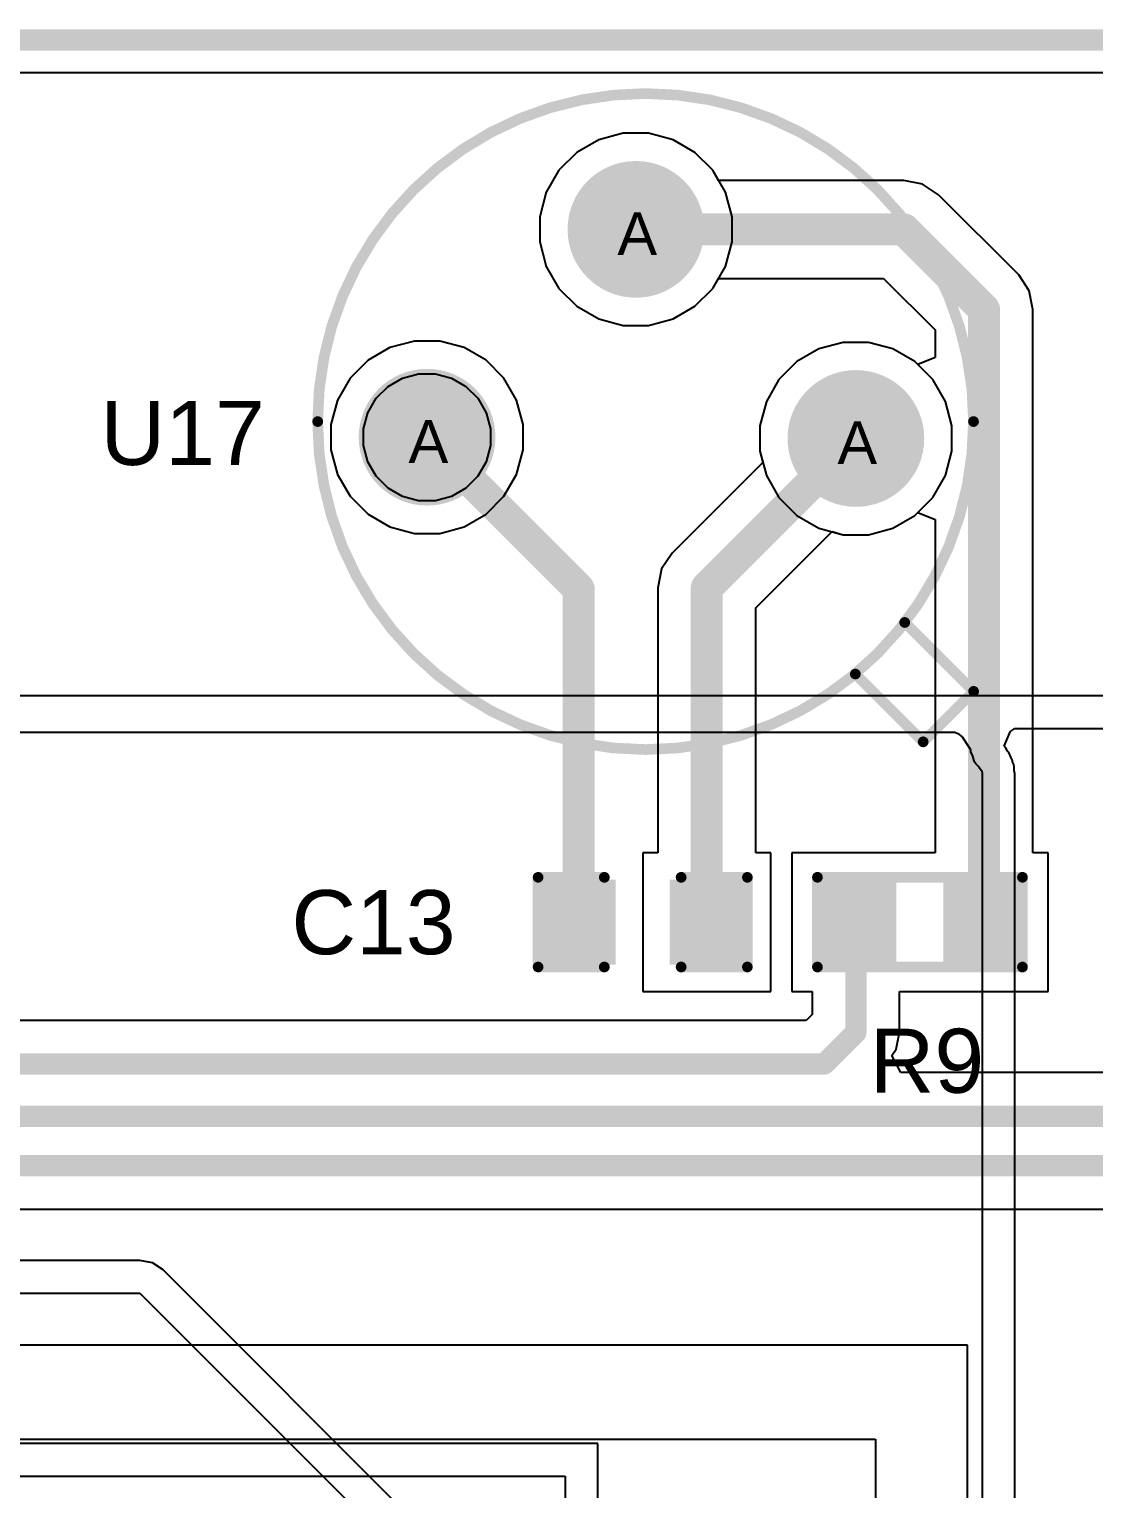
# Model space of a CAD drawing. Header units: inches. Extents: x -36 to 349, y -11 to 240.
# Drawn here: x 141.48 to 154.14, y 109.77 to 127.13 of the extents above; entities that cross this region are included whole.
import ezdxf

# ---------------------------------------------------------------- set-up
doc = ezdxf.new("R2010")
doc.units = ezdxf.units.IN
for name, color, linetype in [('Board Outline', 216, 'Continuous'), ('Bottom Layer', 5, 'Continuous'), ('Bottom Solder', 6, 'Continuous'), ('Drill Drawing', 1, 'Continuous'), ('Layer 1', 16, 'Continuous'), ('Layer 2', 76, 'Continuous'), ('Multi-Layer', 9, 'Continuous'), ('Pad Holes', 156, 'Continuous'), ('Top Layer', 1, 'Continuous'), ('Top Overlay', 2, 'Continuous'), ('Top Paste', 8, 'Continuous'), ('Top Solder', 216, 'Continuous')]:
    doc.layers.add(name, color=color, linetype=linetype)
doc.styles.add('Arial', font='', dxfattribs={"height": 0.2})
doc.styles.get('Arial').set_extended_font_data('Arial')

# ---------------------------------------------------------------- blocks, each defined once
blk = doc.blocks.new('AS312_58')
at = {"layer": 'Bottom Layer'}
h = blk.add_hatch(color=5, dxfattribs=at)
edge = h.paths.add_edge_path()
edge.add_arc((-2.55, 1.243), 0.762, 0, 360)
h = blk.add_hatch(color=5, dxfattribs=at)
edge = h.paths.add_edge_path()
edge.add_arc((2.55, 1.228), 0.762, 0, 360)
h = blk.add_hatch(color=5, dxfattribs=at)
edge = h.paths.add_edge_path()
edge.add_arc((0.066, -1.243), 0.762, 0, 360)
at = {"layer": 'Bottom Solder'}
h = blk.add_hatch(color=6, dxfattribs=at)
edge = h.paths.add_edge_path()
edge.add_arc((-2.55, 1.243), 0.813, 0, 360)
h = blk.add_hatch(color=6, dxfattribs=at)
edge = h.paths.add_edge_path()
edge.add_arc((2.55, 1.228), 0.813, 0, 360)
h = blk.add_hatch(color=6, dxfattribs=at)
edge = h.paths.add_edge_path()
edge.add_arc((0.066, -1.243), 0.813, 0, 360)
at = {"layer": 'Layer 1'}
h = blk.add_hatch(color=16, dxfattribs=at)
edge = h.paths.add_edge_path()
edge.add_arc((-2.55, 1.243), 0.762, 0, 360)
h = blk.add_hatch(color=16, dxfattribs=at)
edge = h.paths.add_edge_path()
edge.add_arc((2.55, 1.228), 0.762, 0, 360)
h = blk.add_hatch(color=16, dxfattribs=at)
edge = h.paths.add_edge_path()
edge.add_arc((0.066, -1.243), 0.762, 0, 360)
at = {"layer": 'Layer 2'}
h = blk.add_hatch(color=76, dxfattribs=at)
edge = h.paths.add_edge_path()
edge.add_arc((-2.55, 1.243), 0.762, 0, 360)
h = blk.add_hatch(color=76, dxfattribs=at)
edge = h.paths.add_edge_path()
edge.add_arc((2.55, 1.228), 0.762, 0, 360)
h = blk.add_hatch(color=76, dxfattribs=at)
edge = h.paths.add_edge_path()
edge.add_arc((0.066, -1.243), 0.762, 0, 360)
at = {"layer": 'Multi-Layer'}
h = blk.add_hatch(color=9, dxfattribs=at)
edge = h.paths.add_edge_path()
edge.add_arc((-2.55, 1.243), 0.762, 0, 360)
h = blk.add_hatch(color=9, dxfattribs=at)
edge = h.paths.add_edge_path()
edge.add_arc((2.55, 1.228), 0.762, 0, 360)
h = blk.add_hatch(color=9, dxfattribs=at)
edge = h.paths.add_edge_path()
edge.add_arc((0.066, -1.243), 0.762, 0, 360)
at = {"layer": 'Pad Holes'}
h = blk.add_hatch(color=7, dxfattribs=at)
edge = h.paths.add_edge_path()
edge.add_arc((-2.55, 1.243), 0.457, 0, 360)
h = blk.add_hatch(color=7, dxfattribs=at)
edge = h.paths.add_edge_path()
edge.add_arc((2.55, 1.228), 0.457, 0, 360)
h = blk.add_hatch(color=7, dxfattribs=at)
edge = h.paths.add_edge_path()
edge.add_arc((0.066, -1.243), 0.457, 0, 360)
at = {"layer": 'Top Layer'}
h = blk.add_hatch(color=1, dxfattribs=at)
edge = h.paths.add_edge_path()
edge.add_arc((-2.55, 1.243), 0.762, 0, 360)
h = blk.add_hatch(color=1, dxfattribs=at)
edge = h.paths.add_edge_path()
edge.add_arc((2.55, 1.228), 0.762, 0, 360)
h = blk.add_hatch(color=1, dxfattribs=at)
edge = h.paths.add_edge_path()
edge.add_arc((0.066, -1.243), 0.762, 0, 360)
at = {"layer": 'Top Solder'}
h = blk.add_hatch(color=216, dxfattribs=at)
edge = h.paths.add_edge_path()
edge.add_arc((-2.55, 1.243), 0.813, 0, 360)
h = blk.add_hatch(color=216, dxfattribs=at)
edge = h.paths.add_edge_path()
edge.add_arc((2.55, 1.228), 0.813, 0, 360)
h = blk.add_hatch(color=216, dxfattribs=at)
edge = h.paths.add_edge_path()
edge.add_arc((0.066, -1.243), 0.813, 0, 360)
at = {"layer": 'Top Overlay'}
for points in [[(3.851, 1.042, 0.127, 0.127, 1), (-3.949, 1.042, 0.127, 0.127, 1)], [(-3.382, 4.85, 0.0635, 0.0635, 1), (-3.318, 4.85, 0.0635, 0.0635, 1)], [(-3.382, 4.85, 0.0635, 0.0635, 1), (-3.318, 4.85, 0.0635, 0.0635, 1)], [(-3.982, 4.25, 0.0635, 0.0635, 1), (-3.918, 4.25, 0.0635, 0.0635, 1)], [(-3.982, 4.25, 0.0635, 0.0635, 1), (-3.918, 4.25, 0.0635, 0.0635, 1)], [(-2.575, 4.044, 0.0635, 0.0635, 1), (-2.512, 4.044, 0.0635, 0.0635, 1)], [(-3.163, 3.431, 0.0635, 0.0635, 1), (-3.099, 3.431, 0.0635, 0.0635, 1)], [(-3.981, 1.042, 0.0635, 0.0635, 1), (-3.917, 1.042, 0.0635, 0.0635, 1)], [(3.819, 1.042, 0.0635, 0.0635, 1), (3.882, 1.042, 0.0635, 0.0635, 1)]]:
    blk.add_lwpolyline(points, format="xyseb", close=True, dxfattribs=at)
for points in [[(-3.35, 4.85, 0.127, 0.127, 0), (-3.95, 4.25, 0.127, 0.127, 0)], [(-2.544, 4.044, 0.127, 0.127, 0), (-3.35, 4.85, 0.127, 0.127, 0)], [(-3.131, 3.431, 0.127, 0.127, 0), (-3.95, 4.25, 0.127, 0.127, 0)]]:
    blk.add_lwpolyline(points, format="xyseb", dxfattribs=at)
blk = doc.blocks.new('R___0603_293')
at = {"layer": 'Top Layer'}
for points in [[(-0.381, 0.4445), (-0.381, -0.4445), (-1.143, -0.4445), (-1.143, 0.4445)], [(1.143, 0.4445), (1.143, -0.4445), (0.381, -0.4445), (0.381, 0.4445)]]:
    blk.add_hatch(color=1, dxfattribs=at).paths.add_polyline_path(points)
at = {"layer": 'Top Paste'}
for points in [[(-0.381, 0.4445), (-0.381, -0.4445), (-1.143, -0.4445), (-1.143, 0.4445)], [(1.143, 0.4445), (1.143, -0.4445), (0.381, -0.4445), (0.381, 0.4445)]]:
    blk.add_hatch(color=8, dxfattribs=at).paths.add_polyline_path(points)
at = {"layer": 'Top Solder'}
for points in [[(-0.2794, 0.5461), (-0.2794, -0.5461), (-1.2446, -0.5461), (-1.2446, 0.5461)], [(1.2446, 0.5461), (1.2446, -0.5461), (0.2794, -0.5461), (0.2794, 0.5461)]]:
    blk.add_hatch(color=216, dxfattribs=at).paths.add_polyline_path(points)
at = {"layer": 'Top Overlay'}
for points in [[(-1.2192, -0.5334, 0.127, 0.127, 0), (-1.2192, 0.5334, 0.127, 0.127, 0)], [(-1.2192, 0.5334, 0.127, 0.127, 0), (1.2192, 0.5334, 0.127, 0.127, 0)], [(1.2192, -0.5334, 0.127, 0.127, 0), (1.2192, 0.5334, 0.127, 0.127, 0)], [(-1.2192, -0.5334, 0.127, 0.127, 0), (1.2192, -0.5334, 0.127, 0.127, 0)]]:
    blk.add_lwpolyline(points, format="xyseb", dxfattribs=at)
for points in [[(-1.25095, 0.5334, 0.0635, 0.0635, 1), (-1.18745, 0.5334, 0.0635, 0.0635, 1)], [(-1.25095, 0.5334, 0.0635, 0.0635, 1), (-1.18745, 0.5334, 0.0635, 0.0635, 1)], [(1.18745, 0.5334, 0.0635, 0.0635, 1), (1.25095, 0.5334, 0.0635, 0.0635, 1)], [(1.18745, 0.5334, 0.0635, 0.0635, 1), (1.25095, 0.5334, 0.0635, 0.0635, 1)], [(-1.25095, -0.5334, 0.0635, 0.0635, 1), (-1.18745, -0.5334, 0.0635, 0.0635, 1)], [(-1.25095, -0.5334, 0.0635, 0.0635, 1), (-1.18745, -0.5334, 0.0635, 0.0635, 1)], [(1.18745, -0.5334, 0.0635, 0.0635, 1), (1.25095, -0.5334, 0.0635, 0.0635, 1)], [(1.18745, -0.5334, 0.0635, 0.0635, 1), (1.25095, -0.5334, 0.0635, 0.0635, 1)]]:
    blk.add_lwpolyline(points, format="xyseb", close=True, dxfattribs=at)
blk = doc.blocks.new('C___0603_490')
at = {"layer": 'Top Layer'}
for points in [[(-0.381, 0.445), (-0.381, -0.445), (-1.143, -0.445), (-1.143, 0.445)], [(1.143, 0.445), (1.143, -0.445), (0.381, -0.445), (0.381, 0.445)]]:
    blk.add_hatch(color=1, dxfattribs=at).paths.add_polyline_path(points)
at = {"layer": 'Top Paste'}
for points in [[(-0.381, 0.445), (-0.381, -0.445), (-1.143, -0.445), (-1.143, 0.445)], [(1.143, 0.445), (1.143, -0.445), (0.381, -0.445), (0.381, 0.445)]]:
    blk.add_hatch(color=8, dxfattribs=at).paths.add_polyline_path(points)
at = {"layer": 'Top Solder'}
for points in [[(-0.321, 0.504), (-0.321, -0.504), (-1.203, -0.504), (-1.203, 0.504)], [(1.203, 0.504), (1.203, -0.504), (0.321, -0.504), (0.321, 0.504)]]:
    blk.add_hatch(color=216, dxfattribs=at).paths.add_polyline_path(points)
at = {"layer": 'Top Overlay'}
for points in [[(-1.245, 0.533, 0.127, 0.127, 0), (-1.245, -0.533, 0.127, 0.127, 0)], [(-0.457, 0.533, 0.127, 0.127, 0), (-1.245, 0.533, 0.127, 0.127, 0)], [(1.245, 0.533, 0.127, 0.127, 0), (0.457, 0.533, 0.127, 0.127, 0)], [(1.245, 0.533, 0.127, 0.127, 0), (1.245, -0.533, 0.127, 0.127, 0)], [(-0.457, -0.533, 0.127, 0.127, 0), (-1.245, -0.533, 0.127, 0.127, 0)], [(1.245, -0.533, 0.127, 0.127, 0), (0.457, -0.533, 0.127, 0.127, 0)]]:
    blk.add_lwpolyline(points, format="xyseb", dxfattribs=at)
for points in [[(-1.276, 0.533, 0.0635, 0.0635, 1), (-1.213, 0.533, 0.0635, 0.0635, 1)], [(-1.276, 0.533, 0.0635, 0.0635, 1), (-1.213, 0.533, 0.0635, 0.0635, 1)], [(-0.489, 0.533, 0.0635, 0.0635, 1), (-0.425, 0.533, 0.0635, 0.0635, 1)], [(0.425, 0.533, 0.0635, 0.0635, 1), (0.489, 0.533, 0.0635, 0.0635, 1)], [(1.213, 0.533, 0.0635, 0.0635, 1), (1.276, 0.533, 0.0635, 0.0635, 1)], [(1.213, 0.533, 0.0635, 0.0635, 1), (1.276, 0.533, 0.0635, 0.0635, 1)], [(-1.276, -0.533, 0.0635, 0.0635, 1), (-1.213, -0.533, 0.0635, 0.0635, 1)], [(-1.276, -0.533, 0.0635, 0.0635, 1), (-1.213, -0.533, 0.0635, 0.0635, 1)], [(-0.489, -0.533, 0.0635, 0.0635, 1), (-0.425, -0.533, 0.0635, 0.0635, 1)], [(0.425, -0.533, 0.0635, 0.0635, 1), (0.489, -0.533, 0.0635, 0.0635, 1)], [(1.213, -0.533, 0.0635, 0.0635, 1), (1.276, -0.533, 0.0635, 0.0635, 1)], [(1.213, -0.533, 0.0635, 0.0635, 1), (1.276, -0.533, 0.0635, 0.0635, 1)]]:
    blk.add_lwpolyline(points, format="xyseb", close=True, dxfattribs=at)

msp = doc.modelspace()

# ---------------------------------------------------------------- linework, layer by layer
at = {"layer": 'Board Outline'}
msp.add_lwpolyline([(101.089, 127, 0.254, 0.254, 0), (184.5, 127, 0.254, 0.254, 0)], format="xyseb", dxfattribs=at)
at = {"layer": 'Bottom Layer'}
for p, q in [((138.607, 126.612), (171.103, 126.612)), ((148.545, 125.89), (148.254, 125.812)), ((148.846, 125.89), (148.545, 125.89)), ((149.137, 125.812), (148.846, 125.89)), ((147.994, 125.662), (147.781, 125.449)), ((148.254, 125.812), (147.994, 125.662)), ((149.397, 125.662), (149.137, 125.812)), ((149.61, 125.449), (149.397, 125.662)), ((147.781, 125.449), (147.63, 125.188)), ((149.761, 125.188), (149.61, 125.449)), ((147.63, 125.188), (147.553, 124.897)), ((149.839, 124.897), (149.761, 125.188)), ((147.553, 124.897), (147.553, 124.597)), ((149.839, 124.597), (149.839, 124.897)), ((147.553, 124.597), (147.63, 124.306)), ((149.761, 124.306), (149.839, 124.597)), ((147.63, 124.306), (147.781, 124.045)), ((149.61, 124.045), (149.761, 124.306)), ((147.781, 124.045), (147.994, 123.832)), ((149.397, 123.832), (149.61, 124.045)), ((147.994, 123.832), (148.254, 123.682)), ((149.137, 123.682), (149.397, 123.832)), ((148.254, 123.682), (148.545, 123.604)), ((148.545, 123.604), (148.846, 123.604)), ((148.846, 123.604), (149.137, 123.682)), ((146.061, 123.419), (145.77, 123.341)), ((146.362, 123.419), (146.061, 123.419)), ((146.653, 123.341), (146.362, 123.419)), ((145.77, 123.341), (145.51, 123.19)), ((146.913, 123.19), (146.653, 123.341)), ((145.51, 123.19), (145.297, 122.977)), ((147.126, 122.977), (146.913, 123.19)), ((145.297, 122.977), (145.146, 122.717)), ((145.608, 122.739), (145.748, 122.879)), ((145.748, 122.879), (145.92, 122.979)), ((145.92, 122.979), (146.112, 123.03)), ((146.112, 123.03), (146.311, 123.03)), ((146.311, 123.03), (146.503, 122.979)), ((146.503, 122.979), (146.675, 122.879)), ((146.675, 122.879), (146.815, 122.739)), ((147.277, 122.717), (147.126, 122.977)), ((145.146, 122.717), (145.068, 122.426)), ((145.508, 122.567), (145.608, 122.739)), ((146.815, 122.739), (146.915, 122.567)), ((147.354, 122.426), (147.277, 122.717)), ((145.457, 122.375), (145.508, 122.567)), ((146.915, 122.567), (146.966, 122.375)), ((145.068, 122.426), (145.068, 122.125)), ((145.457, 122.176), (145.457, 122.375)), ((146.966, 122.375), (146.966, 122.176)), ((147.354, 122.125), (147.354, 122.426)), ((145.508, 121.984), (145.457, 122.176)), ((146.966, 122.176), (146.915, 121.984)), ((145.068, 122.125), (145.146, 121.834)), ((147.277, 121.834), (147.354, 122.125)), ((145.146, 121.834), (145.297, 121.574)), ((145.608, 121.812), (145.508, 121.984)), ((146.915, 121.984), (146.815, 121.812)), ((147.126, 121.574), (147.277, 121.834)), ((145.748, 121.672), (145.608, 121.812)), ((145.92, 121.572), (145.748, 121.672)), ((146.675, 121.672), (146.503, 121.572)), ((146.815, 121.812), (146.675, 121.672)), ((145.297, 121.574), (145.51, 121.361)), ((146.112, 121.521), (145.92, 121.572)), ((146.311, 121.521), (146.112, 121.521)), ((146.503, 121.572), (146.311, 121.521)), ((146.913, 121.361), (147.126, 121.574)), ((145.51, 121.361), (145.77, 121.21)), ((146.653, 121.21), (146.913, 121.361)), ((145.77, 121.21), (146.061, 121.133)), ((146.061, 121.133), (146.362, 121.133)), ((146.362, 121.133), (146.653, 121.21)), ((164.499, 119.202), (138.607, 119.202)), ((138.2, 118.77), (152.49, 118.77)), ((152.49, 118.77), (152.526, 118.754)), ((152.526, 118.754), (152.577, 118.712)), ((152.577, 118.712), (152.669, 118.573)), ((153.074, 118.601), (153.152, 118.779)), ((153.152, 118.779), (153.154, 118.782)), ((153.154, 118.782), (153.203, 118.814)), ((153.203, 118.814), (164.111, 118.814)), ((152.669, 118.573), (152.675, 118.554)), ((152.675, 118.554), (152.675, 118.535)), ((152.675, 118.535), (152.697, 118.482)), ((153.103, 118.565), (153.074, 118.601)), ((153.112, 118.548), (153.103, 118.565)), ((153.126, 118.534), (153.112, 118.548)), ((153.131, 118.526), (153.126, 118.534)), ((152.697, 118.482), (152.713, 118.428)), ((152.713, 118.428), (152.726, 118.413)), ((152.726, 118.413), (152.733, 118.395)), ((152.733, 118.395), (152.773, 118.355)), ((153.157, 118.465), (153.131, 118.526)), ((153.175, 118.431), (153.157, 118.465)), ((153.176, 118.418), (153.175, 118.431)), ((153.189, 118.386), (153.176, 118.418)), ((153.196, 118.351), (153.189, 118.386)), ((153.189, 118.386), (153.189, 118.386)), ((152.773, 118.355), (152.803, 118.318)), ((152.803, 118.318), (152.808, 118.31)), ((152.808, 118.31), (152.815, 118.275)), ((152.815, 118.275), (152.815, 95.286)), ((153.196, 118.312), (153.196, 118.351)), ((153.204, 118.275), (153.196, 118.312)), ((153.204, 95.286), (153.204, 118.275)), ((148.243, 110.312), (113.06, 110.312)), ((148.243, 97.993), (148.243, 110.312)), ((113.06, 109.924), (147.855, 109.924)), ((147.855, 109.924), (147.855, 98.382))]:
    msp.add_line(p, q, dxfattribs=at)
at = {"layer": 'Layer 1'}
for p, q in [((101.097, 126.612), (184.5, 126.612)), ((148.545, 125.89), (148.254, 125.812)), ((148.846, 125.89), (148.545, 125.89)), ((149.137, 125.812), (148.846, 125.89)), ((147.994, 125.662), (147.781, 125.449)), ((148.254, 125.812), (147.994, 125.662)), ((149.397, 125.662), (149.137, 125.812)), ((149.61, 125.449), (149.397, 125.662)), ((147.781, 125.449), (147.63, 125.188)), ((149.761, 125.188), (149.61, 125.449)), ((147.63, 125.188), (147.553, 124.897)), ((149.839, 124.897), (149.761, 125.188)), ((147.553, 124.897), (147.553, 124.597)), ((149.839, 124.597), (149.839, 124.897)), ((147.553, 124.597), (147.63, 124.306)), ((149.761, 124.306), (149.839, 124.597)), ((147.63, 124.306), (147.781, 124.045)), ((149.61, 124.045), (149.761, 124.306)), ((147.781, 124.045), (147.994, 123.832)), ((149.397, 123.832), (149.61, 124.045)), ((147.994, 123.832), (148.254, 123.682)), ((149.137, 123.682), (149.397, 123.832)), ((148.254, 123.682), (148.545, 123.604)), ((148.545, 123.604), (148.846, 123.604)), ((148.846, 123.604), (149.137, 123.682)), ((151.161, 123.403), (150.871, 123.325)), ((151.462, 123.403), (151.161, 123.403)), ((151.753, 123.325), (151.462, 123.403)), ((150.871, 123.325), (150.61, 123.175)), ((152.014, 123.175), (151.753, 123.325)), ((150.61, 123.175), (150.397, 122.962)), ((152.226, 122.962), (152.014, 123.175)), ((150.397, 122.962), (150.247, 122.702)), ((152.377, 122.702), (152.226, 122.962)), ((150.247, 122.702), (150.169, 122.411)), ((152.455, 122.411), (152.377, 122.702)), ((150.169, 122.411), (150.169, 122.11)), ((152.455, 122.11), (152.455, 122.411)), ((150.169, 122.11), (150.247, 121.819)), ((152.377, 121.819), (152.455, 122.11)), ((150.247, 121.819), (150.397, 121.559)), ((152.226, 121.559), (152.377, 121.819)), ((150.397, 121.559), (150.61, 121.346)), ((152.014, 121.346), (152.226, 121.559)), ((150.61, 121.346), (150.871, 121.195)), ((151.753, 121.195), (152.014, 121.346)), ((150.871, 121.195), (151.161, 121.117)), ((151.462, 121.117), (151.753, 121.195)), ((151.161, 121.117), (151.462, 121.117))]:
    msp.add_line(p, q, dxfattribs=at)
at = {"layer": 'Layer 2'}
for p, q in [((101.097, 126.612), (171.586, 126.612)), ((148.545, 125.89), (148.254, 125.812)), ((148.846, 125.89), (148.545, 125.89)), ((149.137, 125.812), (148.846, 125.89)), ((147.994, 125.662), (147.781, 125.449)), ((148.254, 125.812), (147.994, 125.662)), ((149.397, 125.662), (149.137, 125.812)), ((149.61, 125.449), (149.397, 125.662)), ((147.781, 125.449), (147.63, 125.188)), ((149.761, 125.188), (149.61, 125.449)), ((147.63, 125.188), (147.553, 124.897)), ((149.839, 124.897), (149.761, 125.188)), ((147.553, 124.897), (147.553, 124.597)), ((149.839, 124.597), (149.839, 124.897)), ((147.553, 124.597), (147.63, 124.306)), ((149.761, 124.306), (149.839, 124.597)), ((147.63, 124.306), (147.781, 124.045)), ((149.61, 124.045), (149.761, 124.306)), ((147.781, 124.045), (147.994, 123.832)), ((149.397, 123.832), (149.61, 124.045)), ((147.994, 123.832), (148.254, 123.682)), ((149.137, 123.682), (149.397, 123.832)), ((148.254, 123.682), (148.545, 123.604)), ((148.545, 123.604), (148.846, 123.604)), ((148.846, 123.604), (149.137, 123.682)), ((146.061, 123.419), (145.77, 123.341)), ((146.362, 123.419), (146.061, 123.419)), ((146.653, 123.341), (146.362, 123.419)), ((151.161, 123.403), (150.871, 123.325)), ((151.462, 123.403), (151.161, 123.403)), ((151.753, 123.325), (151.462, 123.403)), ((145.77, 123.341), (145.51, 123.19)), ((146.913, 123.19), (146.653, 123.341)), ((150.871, 123.325), (150.61, 123.175)), ((152.014, 123.175), (151.753, 123.325)), ((145.51, 123.19), (145.297, 122.977)), ((147.126, 122.977), (146.913, 123.19)), ((150.61, 123.175), (150.397, 122.962)), ((152.226, 122.962), (152.014, 123.175)), ((145.297, 122.977), (145.146, 122.717)), ((147.277, 122.717), (147.126, 122.977)), ((150.397, 122.962), (150.247, 122.702)), ((152.377, 122.702), (152.226, 122.962)), ((145.146, 122.717), (145.068, 122.426)), ((147.354, 122.426), (147.277, 122.717)), ((150.247, 122.702), (150.169, 122.411)), ((152.455, 122.411), (152.377, 122.702)), ((145.068, 122.426), (145.068, 122.125)), ((147.354, 122.125), (147.354, 122.426)), ((150.169, 122.411), (150.169, 122.11)), ((152.455, 122.11), (152.455, 122.411)), ((145.068, 122.125), (145.146, 121.834)), ((147.277, 121.834), (147.354, 122.125)), ((150.169, 122.11), (150.247, 121.819)), ((152.377, 121.819), (152.455, 122.11)), ((145.146, 121.834), (145.297, 121.574)), ((147.126, 121.574), (147.277, 121.834)), ((150.247, 121.819), (150.397, 121.559)), ((152.226, 121.559), (152.377, 121.819)), ((145.297, 121.574), (145.51, 121.361)), ((146.913, 121.361), (147.126, 121.574)), ((150.397, 121.559), (150.61, 121.346)), ((152.014, 121.346), (152.226, 121.559)), ((145.51, 121.361), (145.77, 121.21)), ((146.653, 121.21), (146.913, 121.361)), ((150.61, 121.346), (150.871, 121.195)), ((151.753, 121.195), (152.014, 121.346)), ((145.77, 121.21), (146.061, 121.133)), ((146.061, 121.133), (146.362, 121.133)), ((146.362, 121.133), (146.653, 121.21)), ((150.871, 121.195), (151.161, 121.117)), ((151.462, 121.117), (151.753, 121.195)), ((151.161, 121.117), (151.462, 121.117)), ((152.638, 111.481), (73.25, 111.481)), ((152.638, 89.077), (152.638, 111.481)), ((113.298, 110.363), (151.545, 110.363)), ((151.545, 110.363), (151.545, 89.004))]:
    msp.add_line(p, q, dxfattribs=at)
at = {"layer": 'Top Layer'}
for p, q in [((106.206, 126.612), (184.5, 126.612)), ((148.545, 125.89), (148.254, 125.812)), ((148.846, 125.89), (148.545, 125.89)), ((149.137, 125.812), (148.846, 125.89)), ((147.994, 125.662), (147.781, 125.449)), ((148.254, 125.812), (147.994, 125.662)), ((149.397, 125.662), (149.137, 125.812)), ((149.61, 125.449), (149.397, 125.662)), ((147.781, 125.449), (147.63, 125.188)), ((149.679, 125.33), (149.61, 125.449)), ((151.883, 125.33), (149.679, 125.33)), ((152.106, 125.285), (151.883, 125.33)), ((147.63, 125.188), (147.553, 124.897)), ((152.295, 125.159), (152.106, 125.285)), ((153.248, 124.206), (152.295, 125.159)), ((147.553, 124.897), (147.553, 124.597)), ((147.553, 124.597), (147.63, 124.306)), ((147.63, 124.306), (147.781, 124.045)), ((149.61, 124.045), (149.679, 124.164)), ((149.679, 124.164), (151.642, 124.164)), ((151.642, 124.164), (152.253, 123.553)), ((153.374, 124.017), (153.248, 124.206)), ((147.781, 124.045), (147.994, 123.832)), ((149.397, 123.832), (149.61, 124.045)), ((153.418, 123.794), (153.374, 124.017)), ((147.994, 123.832), (148.254, 123.682)), ((149.137, 123.682), (149.397, 123.832)), ((153.418, 117.335), (153.418, 123.794)), ((148.254, 123.682), (148.545, 123.604)), ((148.545, 123.604), (148.846, 123.604)), ((148.846, 123.604), (149.137, 123.682)), ((151.161, 123.403), (150.871, 123.325)), ((151.462, 123.403), (151.161, 123.403)), ((151.753, 123.325), (151.462, 123.403)), ((152.253, 123.553), (152.253, 123.223)), ((150.871, 123.325), (150.61, 123.175)), ((152.014, 123.175), (151.753, 123.325)), ((152.253, 123.223), (152.05, 123.139)), ((150.61, 123.175), (150.397, 122.962)), ((152.05, 123.139), (152.014, 123.175)), ((150.397, 122.962), (150.247, 122.702)), ((150.247, 122.702), (150.169, 122.411)), ((150.169, 122.411), (150.169, 122.11)), ((150.169, 122.11), (150.204, 121.977)), ((150.204, 121.977), (149.127, 120.899)), ((151.753, 121.195), (152.014, 121.346)), ((152.014, 121.346), (152.05, 121.382)), ((152.05, 121.382), (152.253, 121.298)), ((150.121, 120.246), (151.028, 121.153)), ((151.028, 121.153), (151.161, 121.117)), ((151.462, 121.117), (151.753, 121.195)), ((152.253, 121.298), (152.253, 117.335)), ((151.161, 121.117), (151.462, 121.117)), ((149.127, 120.899), (149, 120.71)), ((149, 120.71), (148.956, 120.487)), ((148.956, 120.487), (148.956, 117.335)), ((150.121, 117.335), (150.121, 120.246)), ((148.956, 117.335), (148.777, 117.335)), ((148.777, 117.335), (148.777, 115.684)), ((150.301, 117.335), (150.121, 117.335)), ((150.301, 115.684), (150.301, 117.335)), ((152.253, 117.335), (150.55, 117.335)), ((150.55, 117.335), (150.55, 115.684)), ((153.598, 117.335), (153.418, 117.335)), ((153.598, 115.684), (153.598, 117.335)), ((148.777, 115.684), (150.301, 115.684)), ((150.55, 115.684), (150.794, 115.684)), ((150.794, 115.684), (150.794, 115.413)), ((151.83, 115.199), (151.83, 115.684)), ((151.83, 115.684), (153.598, 115.684)), ((150.794, 115.413), (150.722, 115.342)), ((150.722, 115.342), (137.409, 115.342)), ((151.79, 115), (151.83, 115.199)), ((151.739, 114.924), (151.79, 115)), ((151.848, 114.721), (151.739, 114.924)), ((155.703, 114.721), (151.848, 114.721)), ((128.865, 113.096), (174.749, 113.096)), ((142.798, 112.489), (130.804, 112.489)), ((142.946, 112.459), (142.798, 112.489)), ((143.072, 112.375), (142.946, 112.459)), ((146.657, 108.79), (143.072, 112.375)), ((130.804, 112.1), (142.798, 112.1)), ((142.798, 112.1), (146.459, 108.439))]:
    msp.add_line(p, q, dxfattribs=at)
for points in [[(148.696, 124.747, 0.381, 0.381, 0), (151.883, 124.747, 0.381, 0.381, 0)], [(151.883, 124.747, 0.381, 0.381, 0), (152.836, 123.794, 0.381, 0.381, 0)], [(152.836, 116.51, 0.381, 0.381, 0), (152.836, 123.794, 0.381, 0.381, 0)], [(146.211, 122.276, 0.381, 0.381, 0), (148.015, 120.472, 0.381, 0.381, 0)], [(149.539, 120.487, 0.381, 0.381, 0), (151.312, 122.26, 0.381, 0.381, 0)], [(148.015, 116.51, 0.381, 0.381, 0), (148.015, 120.472, 0.381, 0.381, 0)], [(149.539, 116.51, 0.381, 0.381, 0), (149.539, 120.487, 0.381, 0.381, 0)], [(151.312, 115.199, 0.254, 0.254, 0), (151.312, 116.51, 0.254, 0.254, 0)], [(150.937, 114.824, 0.254, 0.254, 0), (151.312, 115.199, 0.254, 0.254, 0)], [(128.149, 114.824, 0.254, 0.254, 0), (150.937, 114.824, 0.254, 0.254, 0)], [(128.436, 114.203, 0.254, 0.254, 0), (155.918, 114.203, 0.254, 0.254, 0)], [(128.65, 113.614, 0.254, 0.254, 0), (174.749, 113.614, 0.254, 0.254, 0)]]:
    msp.add_lwpolyline(points, format="xyseb", dxfattribs=at)
for points in [[(148.6, 124.747, 0.191, 0.191, 1), (148.791, 124.747, 0.191, 0.191, 1)], [(151.788, 124.747, 0.191, 0.191, 1), (151.978, 124.747, 0.191, 0.191, 1)], [(151.788, 124.747, 0.191, 0.191, 1), (151.978, 124.747, 0.191, 0.191, 1)], [(152.74, 123.794, 0.191, 0.191, 1), (152.931, 123.794, 0.191, 0.191, 1)], [(152.74, 123.794, 0.191, 0.191, 1), (152.931, 123.794, 0.191, 0.191, 1)], [(146.116, 122.276, 0.191, 0.191, 1), (146.307, 122.276, 0.191, 0.191, 1)], [(151.216, 122.26, 0.191, 0.191, 1), (151.407, 122.26, 0.191, 0.191, 1)], [(147.92, 120.472, 0.191, 0.191, 1), (148.11, 120.472, 0.191, 0.191, 1)], [(147.92, 120.472, 0.191, 0.191, 1), (148.11, 120.472, 0.191, 0.191, 1)], [(149.444, 120.487, 0.191, 0.191, 1), (149.634, 120.487, 0.191, 0.191, 1)], [(149.444, 120.487, 0.191, 0.191, 1), (149.634, 120.487, 0.191, 0.191, 1)], [(147.92, 116.51, 0.191, 0.191, 1), (148.11, 116.51, 0.191, 0.191, 1)], [(149.444, 116.51, 0.191, 0.191, 1), (149.634, 116.51, 0.191, 0.191, 1)], [(151.248, 116.51, 0.127, 0.127, 1), (151.375, 116.51, 0.127, 0.127, 1)], [(152.74, 116.51, 0.191, 0.191, 1), (152.931, 116.51, 0.191, 0.191, 1)], [(151.248, 115.199, 0.127, 0.127, 1), (151.375, 115.199, 0.127, 0.127, 1)], [(151.248, 115.199, 0.127, 0.127, 1), (151.375, 115.199, 0.127, 0.127, 1)], [(150.873, 114.824, 0.127, 0.127, 1), (151, 114.824, 0.127, 0.127, 1)], [(150.873, 114.824, 0.127, 0.127, 1), (151, 114.824, 0.127, 0.127, 1)]]:
    msp.add_lwpolyline(points, format="xyseb", close=True, dxfattribs=at)

# ---------------------------------------------------------------- block references
at = {"rotation": 180}
for name, p in [('AS312_58', (148.762, 123.504)), ('C___0603_490', (148.777, 116.51))]:
    msp.add_blockref(name, p, dxfattribs=at)
msp.add_blockref('R___0603_293', (152.074, 116.51))

# ---------------------------------------------------------------- texts
at = {"layer": 'Drill Drawing', "style": 'Arial'}
for p in [(148.475, 124.442), (145.991, 121.971), (151.092, 121.956)]:
    msp.add_text('A', height=0.508, dxfattribs=at).set_placement(p)
at = {"layer": 'Top Overlay', "style": 'Arial'}
for s, p in [('U17', (142.329, 121.946)), ('C13', (144.599, 116.129)), ('R9', (151.477, 114.481))]:
    msp.add_text(s, height=0.762, dxfattribs=at).set_placement(p)

doc.saveas('drawing.dxf')
